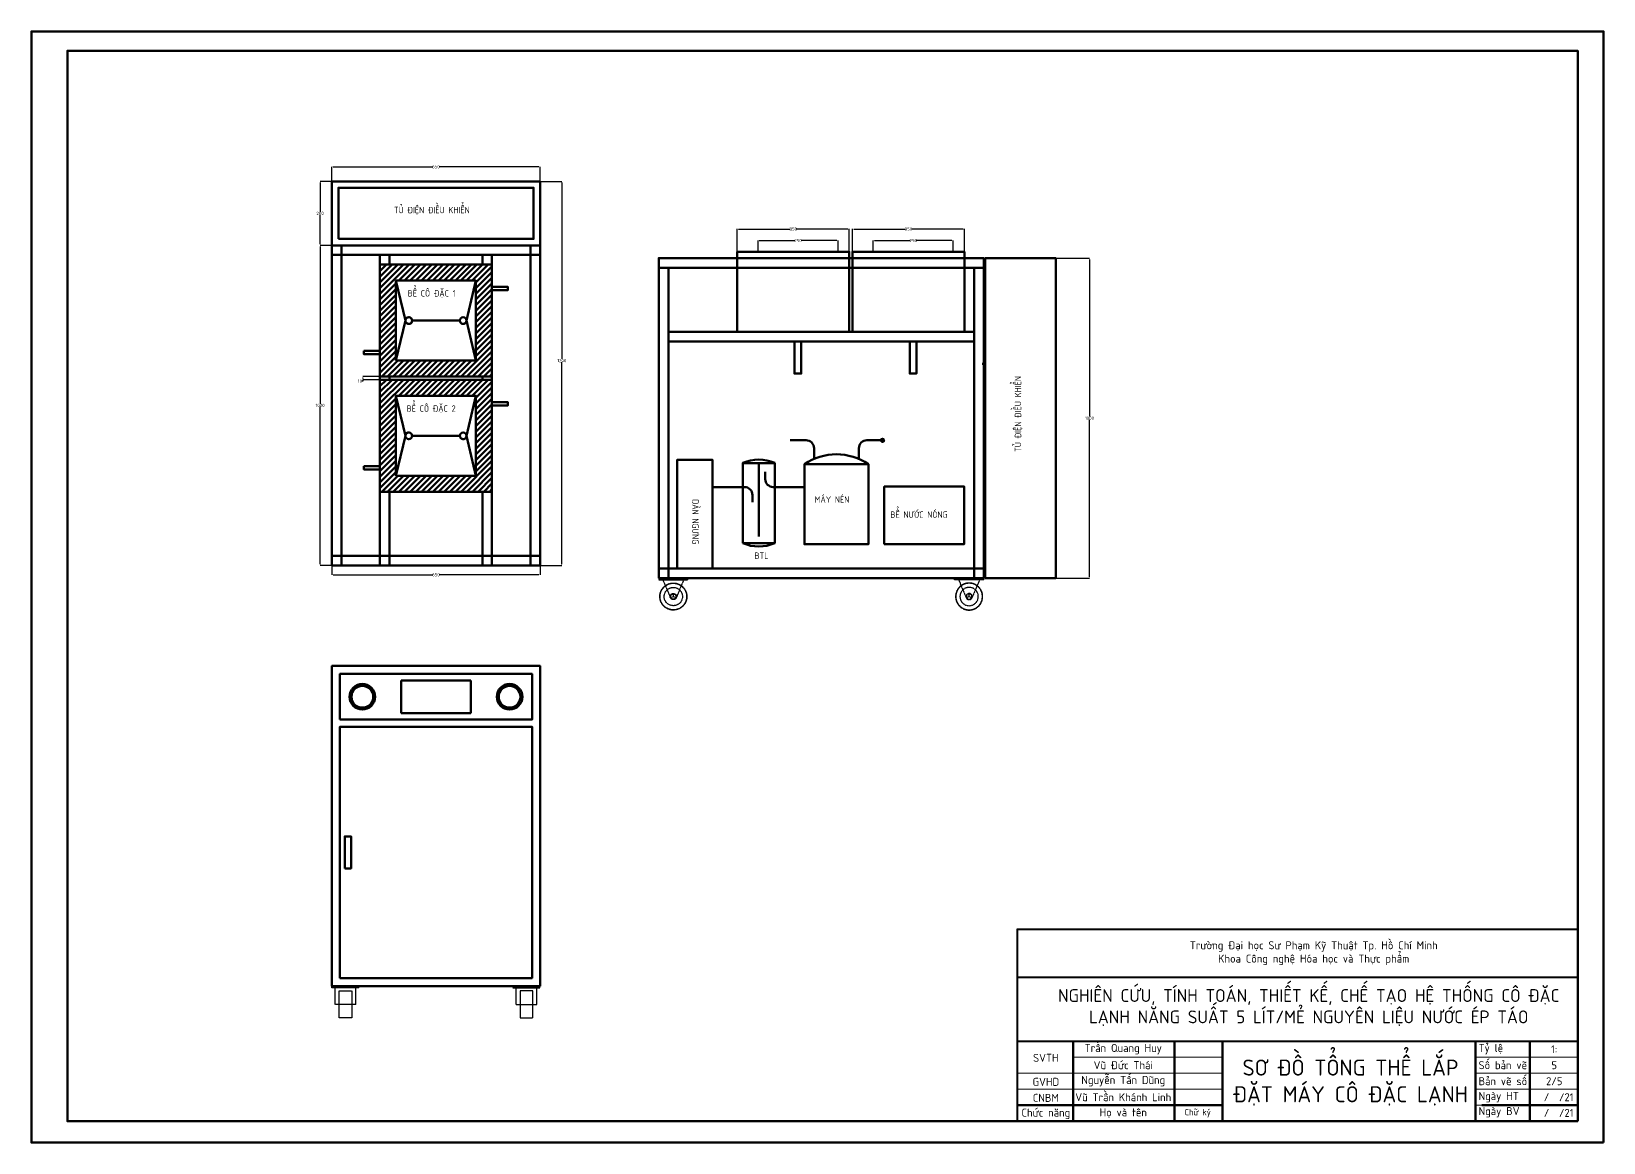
# Model space of a CAD drawing. Header units: inches. Extents: x 18834 to 27863, y -978 to 6102.
# Drawn here: x 18834 to 23745, y 2631 to 6102 of the extents above; entities that cross this region are included whole.
import ezdxf

# ---------------------------------------------------------------- set-up
doc = ezdxf.new("R2010")
doc.units = ezdxf.units.IN
doc.header["$MEASUREMENT"] = 0
doc.linetypes.add('CENTER', pattern=[2, 1.25, -0.25, 0.25, -0.25])
for name, color, linetype, lineweight in [('Dam', 7, 'Continuous', 50), ('Dim', 1, 'Continuous', 25), ('Tam', 5, 'CENTER', 25), ('Text', 6, 'Continuous', 25)]:
    doc.layers.add(name, color=color, linetype=linetype, lineweight=lineweight)
doc.layers.add('Khung', color=7, linetype='Continuous', lineweight=50, plot=False)
doc.styles.add('DIM', font='', dxfattribs={"width": 0.8, "height": 10})
doc.styles.add('Hieu', font='', dxfattribs={"height": 2})
doc.styles.get("Standard").update_dxf_attribs({"font": '', "height": 10})
doc.styles.add('style1', font='', dxfattribs={"height": 25})
doc.styles.add('TUANANH', font='', dxfattribs={"height": 5})
doc.styles.get('DIM').set_extended_font_data('TCVN 7284')
doc.styles.get('Hieu').set_extended_font_data('VNI-Helve-Condense')
doc.styles.get('Standard').set_extended_font_data('TCVN 7284')
doc.styles.get('style1').set_extended_font_data('VNI-Helve-Condense')
doc.styles.get('TUANANH').set_extended_font_data('VNI-Times')
doc.dimstyles.get("Standard").update_dxf_attribs({"dimtxt": 10, "dimasz": 4, "dimexe": 0.2, "dimexo": 0.0625, "dimgap": 0.018, "dimtad": 0, "dimtih": 1, "dimtoh": 1, "dimdec": 0, "dimzin": 0, "dimdsep": 46, "dimtxsty": 'Standard', "dimcen": 0.6, "dimclrd": 4, "dimclre": 4, "dimclrt": 1, "dimadec": 0, "dimazin": 0, "dimtfac": 1, "dimtdec": 0, "dimtofl": 0, "dimtmove": 0, "dimatfit": 3, "dimfxl": 1, "dimtfillclr": 31, "dimtolj": 1, "dimtzin": 0, "dimarcsym": 0})

# ---------------------------------------------------------------- blocks, each defined once
blk = doc.blocks.new('*D329')
at = {"layer": 'Defpoints', "color": 0, "transparency": 16777216}
for p in [(19868.7, 5014.2), (19922.2, 5024.2), (19922.2, 5014.2)]:
    blk.add_point(p, dxfattribs=at)
at = {"layer": 'Dim', "color": 4, "lineweight": -2, "transparency": 16777216}
for p, q in [((19868.7, 5010.2), (19864.7, 5010.2)), ((19922.1, 5024.2), (19868.5, 5024.2)), ((19922.1, 5014.2), (19868.5, 5014.2)), ((19868.7, 5020.2), (19868.7, 5018.2)), ((19868.7, 5014.2), (19868.7, 5010.2))]:
    blk.add_line(p, q, dxfattribs=at)
at = {"layer": 'Dim', "color": 4, "transparency": 16777216}
for points in [[(19868, 5020.2), (19869.3, 5020.2), (19868.7, 5024.2)], [(19868, 5018.2), (19869.3, 5018.2), (19868.7, 5014.2)]]:
    blk.add_solid(points, dxfattribs=at)
at = {"layer": 'Dim', "color": 1, "transparency": 16777216, "insert": (19859.6, 5010.2), "char_height": 10, "attachment_point": 5}
blk.add_mtext('\\A1;10', dxfattribs=at)
blk = doc.blocks.new('*D330')
at = {"layer": 'Defpoints', "color": 0, "transparency": 16777216}
for p in [(20422.2, 5634.2), (20422.2, 4434.2), (20490.2, 4434.2)]:
    blk.add_point(p, dxfattribs=at)
at = {"layer": 'Dim', "color": 4, "lineweight": -2, "transparency": 16777216}
for p, q in [((20422.2, 5634.2), (20490.4, 5634.2)), ((20490.2, 5630.2), (20490.2, 5079.2)), ((20490.2, 4438.2), (20490.2, 5069.2)), ((20422.2, 4434.2), (20490.4, 4434.2))]:
    blk.add_line(p, q, dxfattribs=at)
at = {"layer": 'Dim', "color": 4, "transparency": 16777216}
for points in [[(20489.5, 5630.2), (20490.8, 5630.2), (20490.2, 5634.2)], [(20489.5, 4438.2), (20490.8, 4438.2), (20490.2, 4434.2)]]:
    blk.add_solid(points, dxfattribs=at)
at = {"layer": 'Dim', "color": 1, "transparency": 16777216, "insert": (20490.2, 5074.2), "char_height": 10, "attachment_point": 5}
blk.add_mtext('\\A1;1200', dxfattribs=at)
blk = doc.blocks.new('*D331')
at = {"layer": 'Defpoints', "color": 0, "transparency": 16777216}
for p in [(19772.2, 4434.2), (20422.2, 4434.2), (20422.2, 4405.2)]:
    blk.add_point(p, dxfattribs=at)
at = {"layer": 'Dim', "color": 4, "lineweight": -2, "transparency": 16777216}
for p, q in [((19772.2, 4434.1), (19772.2, 4405)), ((20422.2, 4434.1), (20422.2, 4405)), ((19776.2, 4405.2), (20087.6, 4405.2)), ((20418.2, 4405.2), (20106.7, 4405.2))]:
    blk.add_line(p, q, dxfattribs=at)
at = {"layer": 'Dim', "color": 4, "transparency": 16777216}
for points in [[(19776.2, 4405.8), (19776.2, 4404.5), (19772.2, 4405.2)], [(20418.2, 4405.8), (20418.2, 4404.5), (20422.2, 4405.2)]]:
    blk.add_solid(points, dxfattribs=at)
at = {"layer": 'Dim', "color": 1, "transparency": 16777216, "insert": (20097.2, 4405.2), "char_height": 10, "attachment_point": 5}
blk.add_mtext('\\A1;650', dxfattribs=at)
blk = doc.blocks.new('*D332')
at = {"layer": 'Defpoints', "color": 0, "transparency": 16777216}
for p in [(20422.2, 5679.7), (19772.2, 5634.2), (20422.2, 5634.2)]:
    blk.add_point(p, dxfattribs=at)
at = {"layer": 'Dim', "color": 4, "lineweight": -2, "transparency": 16777216}
for p, q in [((19772.2, 5634.2), (19772.2, 5679.9)), ((19776.2, 5679.7), (20087.6, 5679.7)), ((20418.2, 5679.7), (20106.7, 5679.7)), ((20422.2, 5634.2), (20422.2, 5679.9))]:
    blk.add_line(p, q, dxfattribs=at)
at = {"layer": 'Dim', "color": 4, "transparency": 16777216}
for points in [[(19776.2, 5680.3), (19776.2, 5679), (19772.2, 5679.7)], [(20418.2, 5680.3), (20418.2, 5679), (20422.2, 5679.7)]]:
    blk.add_solid(points, dxfattribs=at)
at = {"layer": 'Dim', "color": 1, "transparency": 16777216, "insert": (20097.2, 5679.7), "char_height": 10, "attachment_point": 5}
blk.add_mtext('\\A1;650', dxfattribs=at)
blk = doc.blocks.new('*D333')
at = {"layer": 'Defpoints', "color": 0, "transparency": 16777216}
for p in [(19772.2, 5634.2), (19735.2, 5434.2), (19772.2, 5434.2)]:
    blk.add_point(p, dxfattribs=at)
at = {"layer": 'Dim', "color": 4, "lineweight": -2, "transparency": 16777216}
for p, q in [((19772.1, 5634.2), (19735, 5634.2)), ((19735.2, 5630.2), (19735.2, 5539.2)), ((19735.2, 5438.2), (19735.2, 5529.2)), ((19772.1, 5434.2), (19735, 5434.2))]:
    blk.add_line(p, q, dxfattribs=at)
at = {"layer": 'Dim', "color": 4, "transparency": 16777216}
for points in [[(19734.6, 5630.2), (19735.9, 5630.2), (19735.2, 5634.2)], [(19734.6, 5438.2), (19735.9, 5438.2), (19735.2, 5434.2)]]:
    blk.add_solid(points, dxfattribs=at)
at = {"layer": 'Dim', "color": 1, "transparency": 16777216, "insert": (19735.2, 5534.2), "char_height": 10, "attachment_point": 5}
blk.add_mtext('\\A1;200', dxfattribs=at)
blk = doc.blocks.new('*D335')
at = {"layer": 'Dam', "color": 4, "lineweight": -2, "transparency": 16777216}
for p, q in [((21038.2, 5414.2), (21038.2, 5485.4)), ((21042.2, 5485.2), (21203.6, 5485.2)), ((21384.2, 5485.2), (21222.7, 5485.2)), ((21388.2, 5414.2), (21388.2, 5485.4))]:
    blk.add_line(p, q, dxfattribs=at)
at = {"layer": 'Dam', "color": 4, "transparency": 16777216}
for points in [[(21042.2, 5485.8), (21042.2, 5484.5), (21038.2, 5485.2)], [(21384.2, 5485.8), (21384.2, 5484.5), (21388.2, 5485.2)]]:
    blk.add_solid(points, dxfattribs=at)
at = {"layer": 'Defpoints', "color": 0, "transparency": 16777216}
for p in [(21388.2, 5485.2), (21038.2, 5414.2), (21388.2, 5414.2)]:
    blk.add_point(p, dxfattribs=at)
at = {"layer": 'Dam', "color": 1, "transparency": 16777216, "insert": (21213.2, 5485.2), "char_height": 10, "attachment_point": 5}
blk.add_mtext('\\A1;350', dxfattribs=at)
blk = doc.blocks.new('*D334')
at = {"layer": 'Dam', "color": 4, "lineweight": -2, "transparency": 16777216}
for p, q in [((21103.2, 5414.2), (21103.2, 5449.4)), ((21107.2, 5449.2), (21218.6, 5449.2)), ((21349.2, 5449.2), (21237.7, 5449.2)), ((21353.2, 5414.2), (21353.2, 5449.4))]:
    blk.add_line(p, q, dxfattribs=at)
at = {"layer": 'Dam', "color": 4, "transparency": 16777216}
for points in [[(21107.2, 5449.8), (21107.2, 5448.5), (21103.2, 5449.2)], [(21349.2, 5449.8), (21349.2, 5448.5), (21353.2, 5449.2)]]:
    blk.add_solid(points, dxfattribs=at)
at = {"layer": 'Defpoints', "color": 0, "transparency": 16777216}
for p in [(21103.2, 5414.2), (21353.2, 5449.2), (21353.2, 5414.2)]:
    blk.add_point(p, dxfattribs=at)
at = {"layer": 'Dam', "color": 1, "transparency": 16777216, "insert": (21228.2, 5449.2), "char_height": 10, "attachment_point": 5}
blk.add_mtext('\\A1;250', dxfattribs=at)
blk = doc.blocks.new('*D337')
at = {"layer": 'Dam', "color": 4, "lineweight": -2, "transparency": 16777216}
for p, q in [((21398.2, 5414.2), (21398.2, 5485.4)), ((21402.2, 5485.2), (21563.6, 5485.2)), ((21744.2, 5485.2), (21582.7, 5485.2)), ((21748.2, 5414.2), (21748.2, 5485.4))]:
    blk.add_line(p, q, dxfattribs=at)
at = {"layer": 'Dam', "color": 4, "transparency": 16777216}
for points in [[(21402.2, 5485.8), (21402.2, 5484.5), (21398.2, 5485.2)], [(21744.2, 5485.8), (21744.2, 5484.5), (21748.2, 5485.2)]]:
    blk.add_solid(points, dxfattribs=at)
at = {"layer": 'Defpoints', "color": 0, "transparency": 16777216}
for p in [(21748.2, 5485.2), (21398.2, 5414.2), (21748.2, 5414.2)]:
    blk.add_point(p, dxfattribs=at)
at = {"layer": 'Dam', "color": 1, "transparency": 16777216, "insert": (21573.2, 5485.2), "char_height": 10, "attachment_point": 5}
blk.add_mtext('\\A1;350', dxfattribs=at)
blk = doc.blocks.new('*D336')
at = {"layer": 'Dam', "color": 4, "lineweight": -2, "transparency": 16777216}
for p, q in [((21463.2, 5414.2), (21463.2, 5449.4)), ((21467.2, 5449.2), (21578.6, 5449.2)), ((21709.2, 5449.2), (21597.7, 5449.2)), ((21713.2, 5414.2), (21713.2, 5449.4))]:
    blk.add_line(p, q, dxfattribs=at)
at = {"layer": 'Dam', "color": 4, "transparency": 16777216}
for points in [[(21467.2, 5449.8), (21467.2, 5448.5), (21463.2, 5449.2)], [(21709.2, 5449.8), (21709.2, 5448.5), (21713.2, 5449.2)]]:
    blk.add_solid(points, dxfattribs=at)
at = {"layer": 'Defpoints', "color": 0, "transparency": 16777216}
for p in [(21463.2, 5414.2), (21713.2, 5449.2), (21713.2, 5414.2)]:
    blk.add_point(p, dxfattribs=at)
at = {"layer": 'Dam', "color": 1, "transparency": 16777216, "insert": (21588.2, 5449.2), "char_height": 10, "attachment_point": 5}
blk.add_mtext('\\A1;250', dxfattribs=at)
blk = doc.blocks.new('*D338')
at = {"layer": 'Defpoints', "color": 0, "transparency": 16777216}
for p in [(19772.2, 5434.2), (19735.2, 4434.2), (19772.2, 4434.2)]:
    blk.add_point(p, dxfattribs=at)
at = {"layer": 'Dim', "color": 4, "lineweight": -2, "transparency": 16777216}
for p, q in [((19772.1, 5434.2), (19735, 5434.2)), ((19735.2, 5430.2), (19735.2, 4939.2)), ((19735.2, 4438.2), (19735.2, 4929.2)), ((19772.1, 4434.2), (19735, 4434.2))]:
    blk.add_line(p, q, dxfattribs=at)
at = {"layer": 'Dim', "color": 4, "transparency": 16777216}
for points in [[(19734.5, 5430.2), (19735.8, 5430.2), (19735.2, 5434.2)], [(19734.5, 4438.2), (19735.8, 4438.2), (19735.2, 4434.2)]]:
    blk.add_solid(points, dxfattribs=at)
at = {"layer": 'Dim', "color": 1, "transparency": 16777216, "insert": (19735.2, 4934.2), "char_height": 10, "attachment_point": 5}
blk.add_mtext('\\A1;1000', dxfattribs=at)
blk = doc.blocks.new('bánh xe 2')
at = {"layer": 'Tam', "color": 0}
for p, q in [((25231, 12771), (25249.1, 12728)), ((25281, 12771), (25262.9, 12728)), ((25256, 12731), (25256, 12738.5)), ((25256, 12731), (25249.1, 12728)), ((25256, 12731), (25262.9, 12728))]:
    blk.add_line(p, q, dxfattribs=at)
blk.add_lwpolyline([(25221, 12771), (25291, 12771), (25291, 12775), (25221, 12775)], close=True, dxfattribs=at)
for radius in [32.5, 32, 22, 7.5, 6.5]:
    blk.add_circle((25256, 12731), radius, dxfattribs=at)
blk = doc.blocks.new('BÁNH XE')
at = {"layer": 'Tam', "color": 0}
for p, q in [((26570, 13216), (26570, 13256)), ((26570, 13256), (26620, 13256)), ((26620, 13216), (26620, 13256)), ((26570, 13216), (26620, 13216))]:
    blk.add_line(p, q, dxfattribs=at)
for points in [[(26562.5, 13256), (26627.5, 13256), (26627.5, 13260), (26562.5, 13260)], [(26580, 13183.5), (26610, 13183.5), (26610, 13248.5), (26580, 13248.5)]]:
    blk.add_lwpolyline(points, close=True, dxfattribs=at)
blk = doc.blocks.new('*D339')
at = {"layer": 'Dam', "color": 4, "lineweight": -2, "transparency": 16777216}
for p, q in [((22033.2, 5394.2), (22138.9, 5394.2)), ((22138.7, 5390.2), (22138.7, 4899.2)), ((22138.7, 4398.2), (22138.7, 4889.2)), ((22033.2, 4394.2), (22138.9, 4394.2))]:
    blk.add_line(p, q, dxfattribs=at)
at = {"layer": 'Dam', "color": 4, "transparency": 16777216}
for points in [[(22138, 5390.2), (22139.3, 5390.2), (22138.7, 5394.2)], [(22138, 4398.2), (22139.3, 4398.2), (22138.7, 4394.2)]]:
    blk.add_solid(points, dxfattribs=at)
at = {"layer": 'Defpoints', "color": 0, "transparency": 16777216}
for p in [(22033.2, 5394.2), (22033.2, 4394.2), (22138.7, 4394.2)]:
    blk.add_point(p, dxfattribs=at)
at = {"layer": 'Dam', "color": 1, "transparency": 16777216, "insert": (22138.7, 4894.2), "char_height": 10, "attachment_point": 5}
blk.add_mtext('\\A1;1000', dxfattribs=at)

msp = doc.modelspace()

# ---------------------------------------------------------------- hatches: boundary and pattern name
at = {"layer": 'Dam'}
h = msp.add_hatch(dxfattribs=at)
h.set_pattern_fill('ANSI31', color=256, scale=100)
h.set_pattern_definition([(45, (-12691.842, 882.682), (-8.8388348, 8.8388348), [])])
h.paths.add_polyline_path([(19922.2, 5374.2), (19922.2, 5024.2), (20272.2, 5024.2), (20272.2, 5374.2)])
h.paths.add_polyline_path([(20222.2, 5324.2), (20222.2, 5074.2), (19972.2, 5074.2), (19972.2, 5324.2)], flags=16)
h = msp.add_hatch(dxfattribs=at)
h.set_pattern_fill('ANSI31', color=256, scale=100)
h.set_pattern_definition([(45, (-12691.842, 522.682), (-8.8388348, 8.8388348), [])])
h.paths.add_polyline_path([(19922.2, 5014.2), (19922.2, 4664.2), (20272.2, 4664.2), (20272.2, 5014.2)])
h.paths.add_polyline_path([(20222.2, 4964.2), (20222.2, 4714.2), (19972.2, 4714.2), (19972.2, 4964.2)], flags=16)
h = msp.add_hatch(dxfattribs=at)
h.set_pattern_fill('ANSI31', color=256)
h.set_pattern_definition([(45, (-10160.34158, -4361.81783), (-0.08838834765, 0.08838834765), [])])
h.paths.add_polyline_path([(21487.2, 4825.2, 1), (21497.2, 4825.2, 1)])

# ---------------------------------------------------------------- linework, layer by layer
for p, q in [((19922.2, 5434.2), (19892.2, 5434.2)), ((20272.2, 5404.2), (20242.2, 5404.2)), ((20001.7, 5199.2), (19972.2, 5324.2)), ((20192.7, 5199.2), (20222.2, 5324.2)), ((19972.2, 5074.2), (20001.7, 5199.2)), ((20171.7, 5199.2), (20022.7, 5199.2)), ((20222.2, 5074.2), (20192.7, 5199.2)), ((21803.2, 5064.2), (21813.2, 5064.2)), ((20272.2, 5024.2), (20242.2, 5024.2)), ((20001.7, 4839.2), (19972.2, 4964.2)), ((20192.7, 4839.2), (20222.2, 4964.2)), ((19972.2, 4714.2), (20001.7, 4839.2)), ((20171.7, 4839.2), (20022.7, 4839.2)), ((20222.2, 4714.2), (20192.7, 4839.2)), ((21253.2, 4825.2), (21203.2, 4825.2)), ((21253.2, 4825.2), (21203.2, 4825.2)), ((21442.2, 4825.2), (21492.2, 4825.2)), ((21443.2, 4825.2), (21493.2, 4825.2)), ((21278.2, 4766.9), (21278.2, 4800.2)), ((21278.2, 4766.9), (21278.2, 4800.2)), ((21418.2, 4766.9), (21418.2, 4800.2)), ((21418.2, 4766.9), (21418.2, 4800.2)), ((21105.7, 4754.2), (21105.7, 4524.2)), ((21125.7, 4704.2), (21125.7, 4726.2)), ((20272.2, 4664.2), (20272.2, 4694.2)), ((21060.7, 4679.2), (20960.7, 4679.2)), ((21150.7, 4679.2), (21250.7, 4679.2)), ((21155.7, 4704.2), (21155.7, 4640.7)), ((21085.7, 4654.2), (21085.7, 4632.2)), ((19988.2, 4075.2), (20206.2, 4075.2)), ((19988.2, 3972.7), (19988.2, 4075.2)), ((20206.2, 3972.7), (20206.2, 4075.2)), ((19988.2, 3972.7), (20206.2, 3972.7)), ((23664.2, 2697.9), (23664.2, 3297.9))]:
    msp.add_line(p, q, dxfattribs=at)
for points in [[(23664.2, 2697.9), (18945.8, 2697.9), (18945.8, 6042.4), (23664.2, 6042.4)], [(19772.2, 5434.2), (20422.2, 5434.2), (20422.2, 5634.2), (19772.2, 5634.2)], [(19792.2, 5454.2), (20402.2, 5454.2), (20402.2, 5614.2), (19792.2, 5614.2)], [(19772.2, 5404.2), (19802.2, 5404.2), (19802.2, 5434.2), (19772.2, 5434.2)], [(19772.2, 5404.2), (19802.2, 5404.2), (19802.2, 4464.2), (19772.2, 4464.2)], [(19802.2, 5434.2), (20392.2, 5434.2), (20392.2, 5404.2), (19802.2, 5404.2)], [(19922.2, 5374.2), (19952.2, 5374.2), (19952.2, 5404.2), (19922.2, 5404.2)], [(20272.2, 5374.2), (20242.2, 5374.2), (20242.2, 5404.2), (20272.2, 5404.2)], [(20392.2, 5404.2), (20422.2, 5404.2), (20422.2, 5434.2), (20392.2, 5434.2)], [(20392.2, 5404.2), (20422.2, 5404.2), (20422.2, 4464.2), (20392.2, 4464.2)], [(21038.2, 5164.2), (21388.2, 5164.2), (21388.2, 5414.2), (21038.2, 5414.2)], [(21398.2, 5164.2), (21748.2, 5164.2), (21748.2, 5414.2), (21398.2, 5414.2)], [(19922.2, 5024.2), (20272.2, 5024.2), (20272.2, 5374.2), (19922.2, 5374.2)], [(20793.2, 5364.2), (21808.2, 5364.2), (21808.2, 5394.2), (20793.2, 5394.2)], [(20793.2, 4394.2), (20823.2, 4394.2), (20823.2, 5364.2), (20793.2, 5364.2)], [(21778.2, 4394.2), (21808.2, 4394.2), (21808.2, 5364.2), (21778.2, 5364.2)], [(21813.2, 4394.2), (22033.2, 4394.2), (22033.2, 5394.2), (21813.2, 5394.2)], [(19972.2, 5074.2), (20222.2, 5074.2), (20222.2, 5324.2), (19972.2, 5324.2)], [(20823.2, 5134.2), (21778.2, 5134.2), (21778.2, 5164.2), (20823.2, 5164.2)], [(19922.2, 5014.2), (19952.2, 5014.2), (19952.2, 5024.2), (19922.2, 5024.2)], [(19922.2, 4664.2), (20272.2, 4664.2), (20272.2, 5014.2), (19922.2, 5014.2)], [(20272.2, 5014.2), (20242.2, 5014.2), (20242.2, 5024.2), (20272.2, 5024.2)], [(19972.2, 4714.2), (20222.2, 4714.2), (20222.2, 4964.2), (19972.2, 4964.2)], [(20850.7, 4424.2), (20960.7, 4424.2), (20960.7, 4764.2), (20850.7, 4764.2)], [(21055.7, 4504.2), (21155.7, 4504.2), (21155.7, 4754.2), (21055.7, 4754.2)], [(21248.2, 4500.2), (21448.2, 4500.2), (21448.2, 4750.2), (21248.2, 4750.2)], [(21448.2, 4500.2), (21248.2, 4500.2), (21248.2, 4750.2), (21448.2, 4750.2)], [(21497.4, 4500.8), (21747.4, 4500.8), (21747.4, 4680.8), (21497.4, 4680.8)], [(19922.2, 4664.2), (19952.2, 4664.2), (19952.2, 4434.2), (19922.2, 4434.2)], [(20272.2, 4664.2), (20242.2, 4664.2), (20242.2, 4434.2), (20272.2, 4434.2)], [(19772.2, 4434.2), (19802.2, 4434.2), (19802.2, 4464.2), (19772.2, 4464.2)], [(19802.2, 4464.2), (20392.2, 4464.2), (20392.2, 4434.2), (19802.2, 4434.2)], [(20392.2, 4434.2), (20422.2, 4434.2), (20422.2, 4464.2), (20392.2, 4464.2)], [(20793.2, 4394.2), (20823.2, 4394.2), (20823.2, 4424.2), (20793.2, 4424.2)], [(20793.2, 4394.2), (21808.2, 4394.2), (21808.2, 4424.2), (20793.2, 4424.2)], [(19772.2, 3120.2), (20422.2, 3120.2), (20422.2, 4120.2), (19772.2, 4120.2)], [(19797.2, 3952.7), (20397.2, 3952.7), (20397.2, 4095.2), (19797.2, 4095.2)], [(19797.2, 3145.2), (20397.2, 3145.2), (20397.2, 3930.2), (19797.2, 3930.2)], [(19812.2, 3487.7), (19832.2, 3487.7), (19832.2, 3587.7), (19812.2, 3587.7)]]:
    msp.add_lwpolyline(points, close=True, dxfattribs=at)
for points in [[(20272.2, 5304.2), (20322.2, 5304.2), (20322.2, 5294.2), (20272.2, 5294.2), (20272.2, 5304.2)], [(21217.3, 5134.2), (21217.3, 5134.2), (21217.2, 5033.4), (21238.2, 5033.4), (21238.2, 5134.1)], [(21577.3, 5134.2), (21577.3, 5134.2), (21577.2, 5033.4), (21598.2, 5033.4), (21598.2, 5134.1)], [(19872.2, 5104.2), (19922.2, 5104.2), (19922.2, 5094.2), (19872.2, 5094.2), (19872.2, 5104.2)], [(20272.2, 4944.2), (20322.2, 4944.2), (20322.2, 4934.2), (20272.2, 4934.2), (20272.2, 4944.2)], [(19872.2, 4744.2), (19922.2, 4744.2), (19922.2, 4734.2), (19872.2, 4734.2), (19872.2, 4744.2)]]:
    msp.add_lwpolyline(points, dxfattribs=at)
for centre, radius in [((20012.2, 5199.2), 10.5), ((20182.2, 5199.2), 10.5), ((20012.2, 4839.2), 10.5), ((20182.2, 4839.2), 10.5), ((21492.2, 4825.2), 5), ((19867.2, 4023.9), 40), ((19867.2, 4023.9), 34), ((20327.2, 4023.9), 40), ((20327.2, 4023.9), 34)]:
    msp.add_circle(centre, radius, dxfattribs=at)
for centre, radius, start, end in [((20012.2, 5199.2), 10.5, 201.5089, 195.2895), ((20182.2, 5199.2), 10.5, 208.4369, 323.8448), ((20012.2, 4839.2), 10.5, 201.5089, 195.2895), ((20182.2, 4839.2), 10.5, 208.4369, 323.8448), ((21253.2, 4800.2), 25, 0, 90), ((21253.2, 4800.2), 25, 0, 90), ((21443.2, 4800.2), 25, 90, 180), ((21443.2, 4800.2), 25, 90, 180), ((21105.7, 4646.6), 118.7, 65.0878, 114.9122), ((21348.2, 4606.3), 175.2, 55.1939, 124.8061), ((21348.2, 4606.3), 175.2, 55.1939, 124.8061), ((21060.7, 4654.2), 25, 0, 90), ((21150.7, 4704.2), 25, 180, 270), ((21105.7, 4611.9), 118.7, 245.0878, 294.9122)]:
    msp.add_arc(centre, radius, start, end, dxfattribs=at)
at = {"layer": 'Khung'}
msp.add_lwpolyline([(23744.6, 2631.2), (18833.5, 2631.2), (18833.5, 6102.5), (23744.6, 6102.5)], close=True, dxfattribs=at)
at = {"layer": 'Text', "lineweight": 40}
for p, q in [((21912.2, 3297.9), (23664.2, 3297.9)), ((21914.2, 2697.9), (21914.2, 3297.9)), ((21914.2, 3147.9), (23664.2, 3147.9)), ((21914.2, 2947.9), (23664.2, 2947.9))]:
    msp.add_line(p, q, dxfattribs=at)
at = {"layer": 'Text', "lineweight": 50}
for p, q in [((22404.2, 2697.9), (22404.2, 2947.9)), ((22554.2, 2697.9), (22554.2, 2947.9)), ((23344.2, 2697.9), (23344.2, 2947.9)), ((23514.2, 2697.9), (23514.2, 2947.9)), ((22087.4, 2697.9), (22087.4, 2945.9)), ((21914.2, 2747.9), (22554.2, 2747.9)), ((23364.2, 2747.9), (23664.2, 2747.9))]:
    msp.add_line(p, q, dxfattribs=at)
at = {"layer": 'Text', "lineweight": 20}
for p, q in [((22087.4, 2897.9), (22554.2, 2897.9)), ((23344.2, 2897.9), (23664.2, 2897.9)), ((21913.2, 2847.9), (22554.2, 2847.9)), ((23344.2, 2847.9), (23664.2, 2847.9)), ((21914.2, 2797.9), (22554.2, 2797.9)), ((23344.2, 2797.9), (23664.2, 2797.9)), ((23344.2, 2747.9), (23664.2, 2747.9)), ((21914.2, 2697.9), (23664.2, 2697.9))]:
    msp.add_line(p, q, dxfattribs=at)

# ---------------------------------------------------------------- block references
at = {"layer": 'Dam', "yscale": 1.3, "zscale": 1.3}
for name, p, xscale in [('bánh xe 2', (-11994.1, -12213.3), 1.3), ('bánh xe 2', (54595.5, -12213.3), -1.3), ('BÁNH XE', (54387.9, -14117.8), -1.3), ('BÁNH XE', (-14193.6, -14117.8), 1.3)]:
    msp.add_blockref(name, p, dxfattribs=dict(at, xscale=xscale))

# ---------------------------------------------------------------- texts
at = {"layer": 'Dam', "char_height": 20, "style": 'DIM'}
for s, width, insert, attachment_point in [('TỦ ĐIỆN ĐIỀU KHIỂN', 239.784, (20202.7, 5554.5), 3), ('MÁY NÉN', 167, (21388.5, 4650), 3), ('BỂ NƯỚC NÓNG', 184.803, (21695.4, 4602.9), 3), ('BTL', 167, (21092.2, 4474.7), 1)]:
    msp.add_mtext_dynamic_manual_height_columns(s, width=width, gutter_width=50, heights=[0], dxfattribs=dict(at, insert=insert, attachment_point=attachment_point))
for s, width, insert, attachment_point, rotation in [('TỦ ĐIỆN ĐIỀU KHIỂN', 239.784, (21905.4, 5026), 3, 90), ('DÀN NGƯNG', 167, (20917.7, 4641.2), 1, 270)]:
    msp.add_mtext_dynamic_manual_height_columns(s, width=width, gutter_width=50, heights=[0], dxfattribs=dict(at, insert=insert, attachment_point=attachment_point, rotation=rotation))
at = {"layer": 'Text', "char_height": 20, "attachment_point": 3, "style": 'DIM'}
for s, insert in [('BỂ CÔ ĐẶC 1', (20158.7, 5294.3)), ('BỂ CÔ ĐẶC 2', (20158.7, 4934.3))]:
    msp.add_mtext_dynamic_manual_height_columns(s, width=132.284, gutter_width=50, heights=[0], dxfattribs=dict(at, insert=insert))
at = {"layer": 'Text', "attachment_point": 5}
for s, insert, char_height, width in [('\\pxt36;{\\H1.25x;Trường Đại học Sư Phạm Kỹ Thuật Tp. Hồ Chí Minh\\PKhoa Công nghệ Hóa học và Thực phẩm}', (22839.2, 3222.9), 20, 1650), ('NGHIÊN CỨU, TÍNH TOÁN, THIẾT KẾ, CHẾ TẠO HỆ THỐNG CÔ ĐẶC LẠNH NĂNG SUẤT 5 LÍT/MẺ NGUYÊN LIỆU NƯỚC ÉP TÁO', (22823.6, 3052.9), 40, 1650), ('Trần Quang Huy', (22244.2, 2922.9), 25, 300), ('SVTH', (22002.4, 2895.9), 25, 150), ('SƠ ĐỒ TỔNG THỂ LẮP ĐẶT MÁY CÔ ĐẶC LẠNH', (22954.2, 2818.5), 50, 750), ('1:   ', (23590.5, 2922.9), 25, 150), ('Vũ Đức Thái', (22244.2, 2872.9), 25, 300), ('5', (23590.5, 2872.9), 25, 150), ('GVHD', (22002.4, 2820.9), 25, 150), ('2/5', (23590.5, 2822.9), 25, 150), ('CNBM', (22002.4, 2770.9), 25, 150), ('  /  /21  ', (23589.2, 2772.9), 25, 150), ('Chức năng', (22002.4, 2720.9), 25, 182.529), ('Họ và tên', (22244.2, 2722.9), 25, 300), ('Chữ ký', (22476.9, 2723.3), 20, 150), ('  /  /21', (23589.2, 2723.9), 25, 150)]:
    msp.add_mtext(s, dxfattribs=dict(at, insert=insert, char_height=char_height, width=width))
at = {"layer": 'Text', "char_height": 25}
for s, insert, width, attachment_point, style in [('{\\fTCVN 7284|b0|i0|c0|p34;Tỷ lệ}', (23354.2, 2922.9), 150, 4, 'Hieu'), ('{\\fTCVN 7284|b0|i0|c0|p34;Số bản vẽ}', (23354.2, 2872.9), 152.073, 4, 'Hieu'), ('{\\fTCVN 7284|b0|i0|c0|p34;Nguyễn Tấn Dũng}', (22244.2, 2822.9), 300, 5, 'style1'), ('\\pxt3;{\\fTCVN 7284|b0|i0|c0|p34;Bản vẽ số}', (23354.2, 2822.9), 157.099, 4, 'Hieu'), ('{\\fTCVN 7284|b0|i0|c0|p34;Vũ Trần Khánh Linh}', (22244.2, 2772.9), 300, 5, 'TUANANH'), ('{\\fTCVN 7284|b0|i0|c0|p34;Ngày HT}', (23354.2, 2772.9), 150, 4, 'Hieu'), ('{\\fTCVN 7284|b0|i0|c0|p34;Ngày BV}', (23354.2, 2709.5), 150, 7, 'Hieu')]:
    msp.add_mtext(s, dxfattribs=dict(at, insert=insert, width=width, attachment_point=attachment_point, style=style))

# ---------------------------------------------------------------- dimensions: what is measured, and where the dimension line sits
at = {"layer": 'Dam'}
for base, p1, p2, picture, middle in [((21388.2, 5485.2), (21038.2, 5414.2), (21388.2, 5414.2), '*D335', (21213.2, 5485.2)), ((21353.2, 5449.2), (21103.2, 5414.2), (21353.2, 5414.2), '*D334', (21228.2, 5449.2)), ((21748.2, 5485.2), (21398.2, 5414.2), (21748.2, 5414.2), '*D337', (21573.2, 5485.2)), ((21713.2, 5449.2), (21463.2, 5414.2), (21713.2, 5414.2), '*D336', (21588.2, 5449.2))]:
    dim = msp.add_linear_dim(base=base, p1=p1, p2=p2, dimstyle='Standard', dxfattribs=at)
    dim.commit()
    dim.dimension.update_dxf_attribs({"geometry": picture, "text_midpoint": middle})
dim = msp.add_linear_dim(base=(22138.7, 4394.2), p1=(22033.2, 5394.2), p2=(22033.2, 4394.2), angle=90, dimstyle='Standard', dxfattribs=at)
dim.commit()
dim.dimension.update_dxf_attribs({"geometry": '*D339', "text_midpoint": (22138.7, 4894.2), "dimtype": 160})
at = {"layer": 'Dim'}
for base, p1, p2, picture, middle in [((20422.2, 5679.7), (19772.2, 5634.2), (20422.2, 5634.2), '*D332', (20097.2, 5679.7)), ((20422.2, 4405.2), (19772.2, 4434.2), (20422.2, 4434.2), '*D331', (20097.2, 4405.2))]:
    dim = msp.add_linear_dim(base=base, p1=p1, p2=p2, dimstyle='Standard', dxfattribs=at)
    dim.commit()
    dim.dimension.update_dxf_attribs({"geometry": picture, "text_midpoint": middle})
for base, p1, p2, picture, middle in [((19735.2, 5434.2), (19772.2, 5634.2), (19772.2, 5434.2), '*D333', (19735.2, 5534.2)), ((19735.2, 4434.2), (19772.2, 5434.2), (19772.2, 4434.2), '*D338', (19735.2, 4934.2)), ((19868.7, 5014.2), (19922.2, 5024.2), (19922.2, 5014.2), '*D329', (19859.6, 5010.2))]:
    dim = msp.add_linear_dim(base=base, p1=p1, p2=p2, angle=90, dimstyle='Standard', dxfattribs=at)
    dim.commit()
    dim.dimension.update_dxf_attribs({"geometry": picture, "text_midpoint": middle})
dim = msp.add_linear_dim(base=(20490.2, 4434.2), p1=(20422.2, 5634.2), p2=(20422.2, 4434.2), angle=90, dimstyle='Standard', dxfattribs=at)
dim.commit()
dim.dimension.update_dxf_attribs({"geometry": '*D330', "text_midpoint": (20490.2, 5074.2), "dimtype": 160})

doc.saveas('drawing.dxf')
